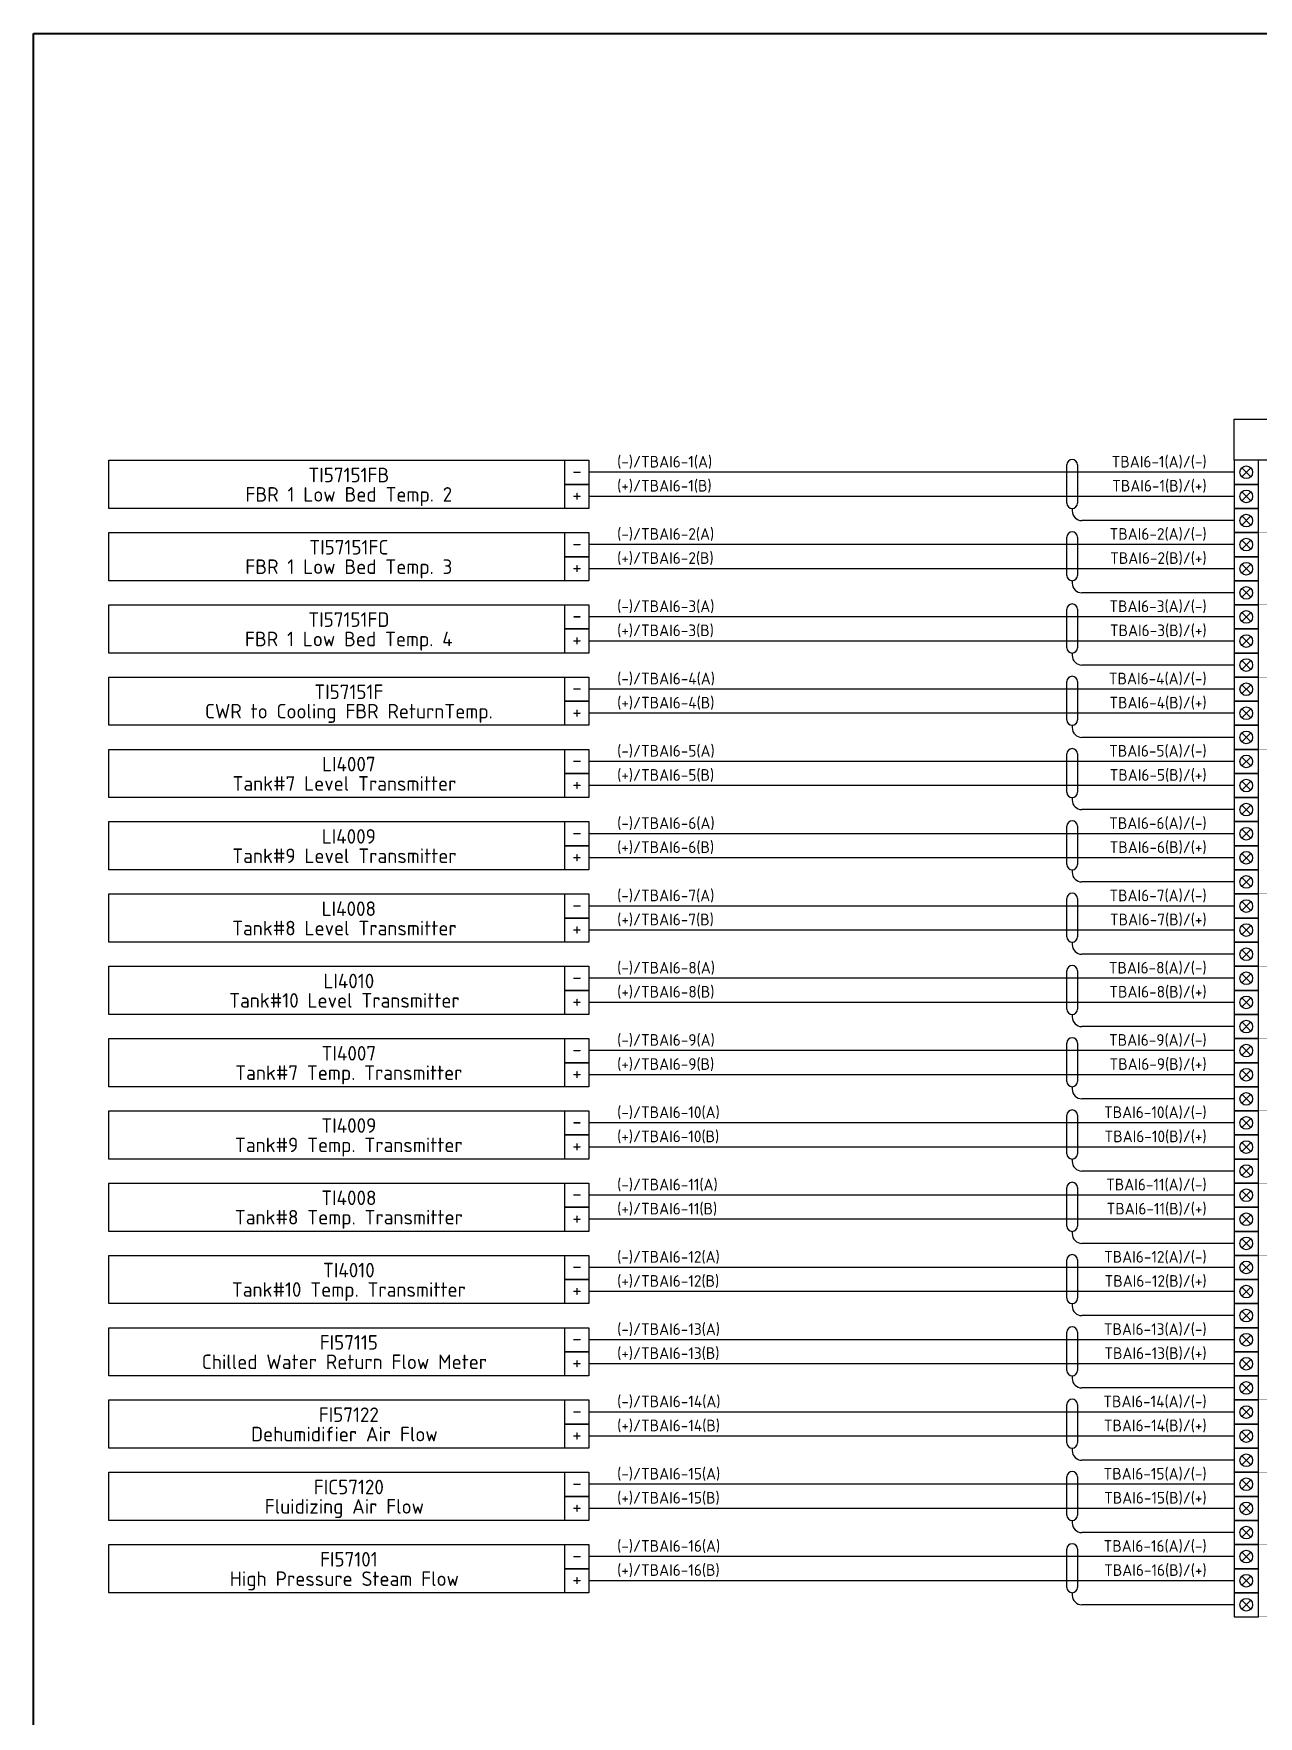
# Model space of a CAD drawing. Header units: inches. Extents: x 579627 to 667544, y 458630 to 507164.
# Drawn here: x 637044 to 638307, y 498140 to 499876 of the extents above; entities that cross this region are included whole.
import ezdxf
from ezdxf.enums import TextEntityAlignment as Align

# ---------------------------------------------------------------- set-up
doc = ezdxf.new("R2010")
doc.units = ezdxf.units.IN
doc.header["$MEASUREMENT"] = 0
doc.layers.add('HELPPOINT', color=7, linetype='Continuous')
doc.layers.add('power', color=7, linetype='Continuous')
doc.styles.add('HTX11', font='O8111901')
doc.styles.add('ISO3098B', font='ISO3098B.shx')

# ---------------------------------------------------------------- blocks, each defined once
blk = doc.blocks.new('TPA')
at = {"layer": 'HELPPOINT', "color": 4, "lineweight": 35}
for p, q in [((562706.8, 501946.4), (562706.8, 505019.3)), ((562706.8, 505019.3), (567131, 505019.3)), ((562706.8, 501946.4), (562706.8, 505019.3)), ((562706.8, 505019.3), (567131, 505019.3))]:
    blk.add_line(p, q, dxfattribs=at)
at = {"style": 'HTX11'}
for tag, p in [('A', (566704.3, 502037.1)), ('B', (567038.2, 501963.3))]:
    blk.add_attdef(tag, text='', height=16.8, dxfattribs=at).set_placement(p, align=Align.MIDDLE_CENTER)

msp = doc.modelspace()

# ---------------------------------------------------------------- linework, layer by layer
at = {"color": 4}
for p, q in [((638282.4, 499423.8), (637616.4, 499423.8)), ((638282.4, 499349.2), (637616.4, 499349.2)), ((638282.4, 499274.6), (637616.4, 499274.6)), ((638282.4, 499200), (637616.4, 499200)), ((638282.4, 499125.4), (637616.4, 499125.4)), ((638282.4, 499050.8), (637616.4, 499050.8)), ((638282.4, 498976.2), (637616.4, 498976.2)), ((638282.4, 498901.7), (637616.4, 498901.7)), ((638282.4, 498827.1), (637616.4, 498827.1)), ((638282.4, 498752.5), (637616.4, 498752.5)), ((638282.4, 498677.9), (637616.4, 498677.9)), ((638282.4, 498603.3), (637616.4, 498603.3)), ((638282.4, 498528.7), (637616.4, 498528.7)), ((638282.4, 498454.1), (637616.4, 498454.1)), ((638282.4, 498379.6), (637616.4, 498379.6)), ((638282.4, 498305), (637616.4, 498305))]:
    msp.add_line(p, q, dxfattribs=at)
at = {"color": 1}
for p, q in [((638299.5, 499428.4), (638290.3, 499419.1)), ((638290.3, 499428.4), (638299.5, 499419.1)), ((638299.5, 499353.8), (638290.3, 499344.5)), ((638290.3, 499353.8), (638299.5, 499344.5)), ((638299.5, 499279.2), (638290.3, 499270)), ((638290.3, 499279.2), (638299.5, 499270)), ((638299.5, 499204.6), (638290.3, 499195.4)), ((638290.3, 499204.6), (638299.5, 499195.4)), ((638299.5, 499130), (638290.3, 499120.8)), ((638290.3, 499130), (638299.5, 499120.8)), ((638299.5, 499055.5), (638290.3, 499046.2)), ((638290.3, 499055.5), (638299.5, 499046.2)), ((638299.5, 498980.9), (638290.3, 498971.6)), ((638290.3, 498980.9), (638299.5, 498971.6)), ((638299.5, 498906.3), (638290.3, 498897)), ((638290.3, 498906.3), (638299.5, 498897)), ((638299.5, 498831.7), (638290.3, 498822.4)), ((638290.3, 498831.7), (638299.5, 498822.4)), ((638299.5, 498757.1), (638290.3, 498747.9)), ((638290.3, 498757.1), (638299.5, 498747.9)), ((638299.5, 498682.5), (638290.3, 498673.3)), ((638290.3, 498682.5), (638299.5, 498673.3)), ((638299.5, 498607.9), (638290.3, 498598.7)), ((638290.3, 498607.9), (638299.5, 498598.7)), ((638299.5, 498533.4), (638290.3, 498524.1)), ((638290.3, 498533.4), (638299.5, 498524.1)), ((638299.5, 498458.8), (638290.3, 498449.5)), ((638290.3, 498458.8), (638299.5, 498449.5)), ((638299.5, 498384.2), (638290.3, 498374.9)), ((638290.3, 498384.2), (638299.5, 498374.9)), ((638299.5, 498309.6), (638290.3, 498300.4)), ((638290.3, 498309.6), (638299.5, 498300.4))]:
    msp.add_line(p, q, dxfattribs=at)
at = {"color": 0}
for p, q in [((638299.5, 499403.5), (638290.3, 499394.3)), ((638290.3, 499403.5), (638299.5, 499394.3)), ((638282.4, 499398.9), (637616.4, 499398.9)), ((638282.4, 499324.3), (637616.4, 499324.3)), ((638299.5, 499328.9), (638290.3, 499319.7)), ((638290.3, 499328.9), (638299.5, 499319.7)), ((638282.4, 499249.7), (637616.4, 499249.7)), ((638299.5, 499254.3), (638290.3, 499245.1)), ((638290.3, 499254.3), (638299.5, 499245.1)), ((638299.5, 499179.8), (638290.3, 499170.5)), ((638290.3, 499179.8), (638299.5, 499170.5)), ((638282.4, 499175.1), (637616.4, 499175.1)), ((638282.4, 499100.6), (637616.4, 499100.6)), ((638299.5, 499105.2), (638290.3, 499095.9)), ((638290.3, 499105.2), (638299.5, 499095.9)), ((638282.4, 499026), (637616.4, 499026)), ((638299.5, 499030.6), (638290.3, 499021.3)), ((638290.3, 499030.6), (638299.5, 499021.3)), ((638282.4, 498951.4), (637616.4, 498951.4)), ((638299.5, 498956), (638290.3, 498946.8)), ((638290.3, 498956), (638299.5, 498946.8)), ((638282.4, 498876.8), (637616.4, 498876.8)), ((638299.5, 498881.4), (638290.3, 498872.2)), ((638290.3, 498881.4), (638299.5, 498872.2)), ((638282.4, 498802.2), (637616.4, 498802.2)), ((638299.5, 498806.8), (638290.3, 498797.6)), ((638290.3, 498806.8), (638299.5, 498797.6)), ((638282.4, 498727.6), (637616.4, 498727.6)), ((638299.5, 498732.3), (638290.3, 498723)), ((638290.3, 498732.3), (638299.5, 498723)), ((638299.5, 498657.7), (638290.3, 498648.4)), ((638290.3, 498657.7), (638299.5, 498648.4)), ((638282.4, 498653), (637616.4, 498653)), ((638282.4, 498578.5), (637616.4, 498578.5)), ((638299.5, 498583.1), (638290.3, 498573.8)), ((638290.3, 498583.1), (638299.5, 498573.8)), ((638282.4, 498503.9), (637616.4, 498503.9)), ((638299.5, 498508.5), (638290.3, 498499.2)), ((638290.3, 498508.5), (638299.5, 498499.2)), ((638299.5, 498433.9), (638290.3, 498424.7)), ((638290.3, 498433.9), (638299.5, 498424.7)), ((638282.4, 498429.3), (637616.4, 498429.3)), ((638282.4, 498354.7), (637616.4, 498354.7)), ((638299.5, 498359.3), (638290.3, 498350.1)), ((638290.3, 498359.3), (638299.5, 498350.1)), ((638282.4, 498280.1), (637616.4, 498280.1)), ((638299.5, 498284.7), (638290.3, 498275.5)), ((638290.3, 498284.7), (638299.5, 498275.5))]:
    msp.add_line(p, q, dxfattribs=at)
at = {"color": 3}
for p, q in [((638115.2, 499386.5), (638115.2, 499384)), ((638282.4, 499374), (638125.2, 499374)), ((638299.5, 499378.7), (638290.3, 499369.4)), ((638290.3, 499378.7), (638299.5, 499369.4)), ((638115.2, 499311.9), (638115.2, 499309.4)), ((638282.4, 499299.4), (638125.2, 499299.4)), ((638299.5, 499304.1), (638290.3, 499294.8)), ((638290.3, 499304.1), (638299.5, 499294.8)), ((638115.2, 499237.3), (638115.2, 499234.9)), ((638299.5, 499229.5), (638290.3, 499220.2)), ((638290.3, 499229.5), (638299.5, 499220.2)), ((638282.4, 499224.9), (638125.2, 499224.9)), ((638115.2, 499162.7), (638115.2, 499160.3)), ((638282.4, 499150.3), (638125.2, 499150.3)), ((638299.5, 499154.9), (638290.3, 499145.7)), ((638290.3, 499154.9), (638299.5, 499145.7)), ((638115.2, 499088.1), (638115.2, 499085.7)), ((638282.4, 499075.7), (638125.2, 499075.7)), ((638299.5, 499080.3), (638290.3, 499071.1)), ((638290.3, 499080.3), (638299.5, 499071.1)), ((638115.2, 499013.6), (638115.2, 499011.1)), ((638299.5, 499005.7), (638290.3, 498996.5)), ((638290.3, 499005.7), (638299.5, 498996.5)), ((638282.4, 499001.1), (638125.2, 499001.1)), ((638115.2, 498939), (638115.2, 498936.5)), ((638282.4, 498926.5), (638125.2, 498926.5)), ((638299.5, 498931.1), (638290.3, 498921.9)), ((638290.3, 498931.1), (638299.5, 498921.9)), ((638115.2, 498864.4), (638115.2, 498861.9)), ((638282.4, 498851.9), (638125.2, 498851.9)), ((638299.5, 498856.6), (638290.3, 498847.3)), ((638290.3, 498856.6), (638299.5, 498847.3)), ((638115.2, 498789.8), (638115.2, 498787.3)), ((638299.5, 498782), (638290.3, 498772.7)), ((638290.3, 498782), (638299.5, 498772.7)), ((638282.4, 498777.3), (638125.2, 498777.3)), ((638115.2, 498715.2), (638115.2, 498712.8)), ((638282.4, 498702.8), (638125.2, 498702.8)), ((638299.5, 498707.4), (638290.3, 498698.1)), ((638290.3, 498707.4), (638299.5, 498698.1)), ((638115.2, 498640.6), (638115.2, 498638.2)), ((638282.4, 498628.2), (638125.2, 498628.2)), ((638299.5, 498632.8), (638290.3, 498623.6)), ((638290.3, 498632.8), (638299.5, 498623.6)), ((638115.2, 498566), (638115.2, 498563.6)), ((638282.4, 498553.6), (638125.2, 498553.6)), ((638299.5, 498558.2), (638290.3, 498549)), ((638290.3, 498558.2), (638299.5, 498549)), ((638115.2, 498491.5), (638115.2, 498489)), ((638299.5, 498483.6), (638290.3, 498474.4)), ((638290.3, 498483.6), (638299.5, 498474.4)), ((638282.4, 498479), (638125.2, 498479)), ((638115.2, 498416.9), (638115.2, 498414.4)), ((638282.4, 498404.4), (638125.2, 498404.4)), ((638299.5, 498409), (638290.3, 498399.8)), ((638290.3, 498409), (638299.5, 498399.8)), ((638115.2, 498342.3), (638115.2, 498339.8)), ((638282.4, 498329.8), (638125.2, 498329.8)), ((638299.5, 498334.5), (638290.3, 498325.2)), ((638290.3, 498334.5), (638299.5, 498325.2)), ((638115.2, 498267.7), (638115.2, 498265.3)), ((638299.5, 498259.9), (638290.3, 498250.6)), ((638290.3, 498259.9), (638299.5, 498250.6)), ((638282.4, 498255.3), (638125.2, 498255.3))]:
    msp.add_line(p, q, dxfattribs=at)
at = {"color": 4}
msp.add_lwpolyline([(638282.4, 499478.7), (638463.8, 499478.7), (638463.8, 499436.2), (638282.4, 499436.2)], close=True, dxfattribs=at)
at = {"color": 2}
for points in [[(637121.1, 499436.2), (637616.4, 499436.2), (637616.4, 499386.5), (637121.1, 499386.5)], [(637121.1, 499361.6), (637616.4, 499361.6), (637616.4, 499311.9), (637121.1, 499311.9)], [(637121.1, 499287), (637616.4, 499287), (637616.4, 499237.3), (637121.1, 499237.3)], [(637121.1, 499212.4), (637616.4, 499212.4), (637616.4, 499162.7), (637121.1, 499162.7)], [(637121.1, 499137.8), (637616.4, 499137.8), (637616.4, 499088.1), (637121.1, 499088.1)], [(637121.1, 499063.3), (637616.4, 499063.3), (637616.4, 499013.5), (637121.1, 499013.5)], [(637121.1, 498988.7), (637616.4, 498988.7), (637616.4, 498939), (637121.1, 498939)], [(637121.1, 498914.1), (637616.4, 498914.1), (637616.4, 498864.4), (637121.1, 498864.4)], [(637121.1, 498839.5), (637616.4, 498839.5), (637616.4, 498789.8), (637121.1, 498789.8)], [(637121.1, 498764.9), (637616.4, 498764.9), (637616.4, 498715.2), (637121.1, 498715.2)], [(637121.1, 498690.3), (637616.4, 498690.3), (637616.4, 498640.6), (637121.1, 498640.6)], [(637121.1, 498615.7), (637616.4, 498615.7), (637616.4, 498566), (637121.1, 498566)], [(637121.1, 498541.2), (637616.4, 498541.2), (637616.4, 498491.4), (637121.1, 498491.4)], [(637121.1, 498466.6), (637616.4, 498466.6), (637616.4, 498416.9), (637121.1, 498416.9)], [(637121.1, 498392), (637616.4, 498392), (637616.4, 498342.3), (637121.1, 498342.3)], [(637121.1, 498317.4), (637616.4, 498317.4), (637616.4, 498267.7), (637121.1, 498267.7)]]:
    msp.add_lwpolyline(points, close=True, dxfattribs=at)
at = {"color": 0}
for points in [[(637591.6, 499436.2), (637616.4, 499436.2), (637616.4, 499411.3), (637591.6, 499411.3)], [(637591.6, 499411.3), (637616.4, 499411.3), (637616.4, 499386.5), (637591.6, 499386.5)], [(638307.3, 499411.3), (638282.4, 499411.3), (638282.4, 499386.5), (638307.3, 499386.5)], [(637591.6, 499361.6), (637616.4, 499361.6), (637616.4, 499336.7), (637591.6, 499336.7)], [(637591.6, 499336.7), (637616.4, 499336.7), (637616.4, 499311.9), (637591.6, 499311.9)], [(638307.3, 499336.7), (638282.4, 499336.7), (638282.4, 499311.9), (638307.3, 499311.9)], [(637591.6, 499287), (637616.4, 499287), (637616.4, 499262.2), (637591.6, 499262.2)], [(637591.6, 499262.2), (637616.4, 499262.2), (637616.4, 499237.3), (637591.6, 499237.3)], [(638307.3, 499262.2), (638282.4, 499262.2), (638282.4, 499237.3), (638307.3, 499237.3)], [(637591.6, 499212.4), (637616.4, 499212.4), (637616.4, 499187.6), (637591.6, 499187.6)], [(637591.6, 499187.6), (637616.4, 499187.6), (637616.4, 499162.7), (637591.6, 499162.7)], [(638307.3, 499187.6), (638282.4, 499187.6), (638282.4, 499162.7), (638307.3, 499162.7)], [(637591.6, 499137.8), (637616.4, 499137.8), (637616.4, 499113), (637591.6, 499113)], [(637591.6, 499113), (637616.4, 499113), (637616.4, 499088.1), (637591.6, 499088.1)], [(638307.3, 499113), (638282.4, 499113), (638282.4, 499088.1), (638307.3, 499088.1)], [(637591.6, 499063.3), (637616.4, 499063.3), (637616.4, 499038.4), (637591.6, 499038.4)], [(637591.6, 499038.4), (637616.4, 499038.4), (637616.4, 499013.5), (637591.6, 499013.5)], [(638307.3, 499038.4), (638282.4, 499038.4), (638282.4, 499013.5), (638307.3, 499013.5)], [(637591.6, 498988.7), (637616.4, 498988.7), (637616.4, 498963.8), (637591.6, 498963.8)], [(637591.6, 498963.8), (637616.4, 498963.8), (637616.4, 498939), (637591.6, 498939)], [(638307.3, 498963.8), (638282.4, 498963.8), (638282.4, 498939), (638307.3, 498939)], [(637591.6, 498914.1), (637616.4, 498914.1), (637616.4, 498889.2), (637591.6, 498889.2)], [(637591.6, 498889.2), (637616.4, 498889.2), (637616.4, 498864.4), (637591.6, 498864.4)], [(638307.3, 498889.2), (638282.4, 498889.2), (638282.4, 498864.4), (638307.3, 498864.4)], [(637591.6, 498839.5), (637616.4, 498839.5), (637616.4, 498814.6), (637591.6, 498814.6)], [(637591.6, 498814.6), (637616.4, 498814.6), (637616.4, 498789.8), (637591.6, 498789.8)], [(638307.3, 498814.6), (638282.4, 498814.6), (638282.4, 498789.8), (638307.3, 498789.8)], [(637591.6, 498764.9), (637616.4, 498764.9), (637616.4, 498740.1), (637591.6, 498740.1)], [(637591.6, 498740.1), (637616.4, 498740.1), (637616.4, 498715.2), (637591.6, 498715.2)], [(638307.3, 498740.1), (638282.4, 498740.1), (638282.4, 498715.2), (638307.3, 498715.2)], [(637591.6, 498690.3), (637616.4, 498690.3), (637616.4, 498665.5), (637591.6, 498665.5)], [(637591.6, 498665.5), (637616.4, 498665.5), (637616.4, 498640.6), (637591.6, 498640.6)], [(638307.3, 498665.5), (638282.4, 498665.5), (638282.4, 498640.6), (638307.3, 498640.6)], [(637591.6, 498615.7), (637616.4, 498615.7), (637616.4, 498590.9), (637591.6, 498590.9)], [(637591.6, 498590.9), (637616.4, 498590.9), (637616.4, 498566), (637591.6, 498566)], [(638307.3, 498590.9), (638282.4, 498590.9), (638282.4, 498566), (638307.3, 498566)], [(637591.6, 498541.2), (637616.4, 498541.2), (637616.4, 498516.3), (637591.6, 498516.3)], [(637591.6, 498516.3), (637616.4, 498516.3), (637616.4, 498491.4), (637591.6, 498491.4)], [(638307.3, 498516.3), (638282.4, 498516.3), (638282.4, 498491.4), (638307.3, 498491.4)], [(637591.6, 498466.6), (637616.4, 498466.6), (637616.4, 498441.7), (637591.6, 498441.7)], [(637591.6, 498441.7), (637616.4, 498441.7), (637616.4, 498416.9), (637591.6, 498416.9)], [(638307.3, 498441.7), (638282.4, 498441.7), (638282.4, 498416.9), (638307.3, 498416.9)], [(637591.6, 498392), (637616.4, 498392), (637616.4, 498367.1), (637591.6, 498367.1)], [(637591.6, 498367.1), (637616.4, 498367.1), (637616.4, 498342.3), (637591.6, 498342.3)], [(638307.3, 498367.1), (638282.4, 498367.1), (638282.4, 498342.3), (638307.3, 498342.3)], [(637591.6, 498317.4), (637616.4, 498317.4), (637616.4, 498292.5), (637591.6, 498292.5)], [(637591.6, 498292.5), (637616.4, 498292.5), (637616.4, 498267.7), (637591.6, 498267.7)], [(638307.3, 498292.5), (638282.4, 498292.5), (638282.4, 498267.7), (638307.3, 498267.7)]]:
    msp.add_lwpolyline(points, close=True, dxfattribs=at)
at = {"color": 3}
for points in [[(638109.7, 499392), (638109.7, 499392), (638109.7, 499431.5)], [(638120.7, 499431.5), (638120.7, 499392)], [(638109.7, 499317.4), (638109.7, 499317.4), (638109.7, 499356.9)], [(638120.7, 499356.9), (638120.7, 499317.4)], [(638109.7, 499242.8), (638109.7, 499242.8), (638109.7, 499282.4)], [(638120.7, 499282.4), (638120.7, 499242.8)], [(638109.7, 499168.2), (638109.7, 499168.2), (638109.7, 499207.8)], [(638120.7, 499207.8), (638120.7, 499168.2)], [(638109.7, 499093.6), (638109.7, 499093.6), (638109.7, 499133.2)], [(638120.7, 499133.2), (638120.7, 499093.6)], [(638109.7, 499019.1), (638109.7, 499019.1), (638109.7, 499058.6)], [(638120.7, 499058.6), (638120.7, 499019.1)], [(638109.7, 498944.5), (638109.7, 498944.5), (638109.7, 498984)], [(638120.7, 498984), (638120.7, 498944.5)], [(638109.7, 498869.9), (638109.7, 498869.9), (638109.7, 498909.4)], [(638120.7, 498909.4), (638120.7, 498869.9)], [(638109.7, 498795.3), (638109.7, 498795.3), (638109.7, 498834.9)], [(638120.7, 498834.9), (638120.7, 498795.3)], [(638109.7, 498720.7), (638109.7, 498720.7), (638109.7, 498760.3)], [(638120.7, 498760.3), (638120.7, 498720.7)], [(638109.7, 498646.1), (638109.7, 498646.1), (638109.7, 498685.7)], [(638120.7, 498685.7), (638120.7, 498646.1)], [(638109.7, 498571.5), (638109.7, 498571.5), (638109.7, 498611.1)], [(638120.7, 498611.1), (638120.7, 498571.5)], [(638109.7, 498497), (638109.7, 498497), (638109.7, 498536.5)], [(638120.7, 498536.5), (638120.7, 498497)], [(638109.7, 498422.4), (638109.7, 498422.4), (638109.7, 498461.9)], [(638120.7, 498461.9), (638120.7, 498422.4)], [(638109.7, 498347.8), (638109.7, 498347.8), (638109.7, 498387.3)], [(638120.7, 498387.3), (638120.7, 498347.8)], [(638109.7, 498273.2), (638109.7, 498273.2), (638109.7, 498312.8)], [(638120.7, 498312.8), (638120.7, 498273.2)]]:
    msp.add_lwpolyline(points, dxfattribs=at)
at = {"color": 0, "const_width": 0.3}
for points in [[(638282.4, 499436.2), (638463.8, 499436.2), (638463.8, 499361.6), (638282.4, 499361.6), (638282.4, 499436.2)], [(638282.4, 499361.6), (638463.8, 499361.6), (638463.8, 499287), (638282.4, 499287), (638282.4, 499361.6)], [(638282.4, 499287), (638463.8, 499287), (638463.8, 499212.4), (638282.4, 499212.4), (638282.4, 499287)], [(638282.4, 499212.4), (638463.8, 499212.4), (638463.8, 499137.8), (638282.4, 499137.8), (638282.4, 499212.4)], [(638282.4, 499137.8), (638463.8, 499137.8), (638463.8, 499063.3), (638282.4, 499063.3), (638282.4, 499137.8)], [(638282.4, 499063.3), (638463.8, 499063.3), (638463.8, 498988.7), (638282.4, 498988.7), (638282.4, 499063.3)], [(638282.4, 498988.7), (638463.8, 498988.7), (638463.8, 498914.1), (638282.4, 498914.1), (638282.4, 498988.7)], [(638282.4, 498914.1), (638463.8, 498914.1), (638463.8, 498839.5), (638282.4, 498839.5), (638282.4, 498914.1)], [(638282.4, 498839.5), (638463.8, 498839.5), (638463.8, 498764.9), (638282.4, 498764.9), (638282.4, 498839.5)], [(638282.4, 498764.9), (638463.8, 498764.9), (638463.8, 498690.3), (638282.4, 498690.3), (638282.4, 498764.9)], [(638282.4, 498690.3), (638463.8, 498690.3), (638463.8, 498615.7), (638282.4, 498615.7), (638282.4, 498690.3)], [(638282.4, 498615.7), (638463.8, 498615.7), (638463.8, 498541.2), (638282.4, 498541.2), (638282.4, 498615.7)], [(638282.4, 498541.2), (638463.8, 498541.2), (638463.8, 498466.6), (638282.4, 498466.6), (638282.4, 498541.2)], [(638282.4, 498466.6), (638463.8, 498466.6), (638463.8, 498392), (638282.4, 498392), (638282.4, 498466.6)], [(638282.4, 498392), (638463.8, 498392), (638463.8, 498317.4), (638282.4, 498317.4), (638282.4, 498392)], [(638282.4, 498317.4), (638463.8, 498317.4), (638463.8, 498242.8), (638282.4, 498242.8), (638282.4, 498317.4)]]:
    msp.add_lwpolyline(points, dxfattribs=at)
at = {"color": 1}
for points in [[(638307.3, 499436.2), (638282.4, 499436.2), (638282.4, 499411.3), (638307.3, 499411.3)], [(638307.3, 499361.6), (638282.4, 499361.6), (638282.4, 499336.7), (638307.3, 499336.7)], [(638307.3, 499287), (638282.4, 499287), (638282.4, 499262.2), (638307.3, 499262.2)], [(638307.3, 499212.4), (638282.4, 499212.4), (638282.4, 499187.6), (638307.3, 499187.6)], [(638307.3, 499137.8), (638282.4, 499137.8), (638282.4, 499113), (638307.3, 499113)], [(638307.3, 499063.3), (638282.4, 499063.3), (638282.4, 499038.4), (638307.3, 499038.4)], [(638307.3, 498988.7), (638282.4, 498988.7), (638282.4, 498963.8), (638307.3, 498963.8)], [(638307.3, 498914.1), (638282.4, 498914.1), (638282.4, 498889.2), (638307.3, 498889.2)], [(638307.3, 498839.5), (638282.4, 498839.5), (638282.4, 498814.6), (638307.3, 498814.6)], [(638307.3, 498764.9), (638282.4, 498764.9), (638282.4, 498740.1), (638307.3, 498740.1)], [(638307.3, 498690.3), (638282.4, 498690.3), (638282.4, 498665.5), (638307.3, 498665.5)], [(638307.3, 498615.7), (638282.4, 498615.7), (638282.4, 498590.9), (638307.3, 498590.9)], [(638307.3, 498541.2), (638282.4, 498541.2), (638282.4, 498516.3), (638307.3, 498516.3)], [(638307.3, 498466.6), (638282.4, 498466.6), (638282.4, 498441.7), (638307.3, 498441.7)], [(638307.3, 498392), (638282.4, 498392), (638282.4, 498367.1), (638307.3, 498367.1)], [(638307.3, 498317.4), (638282.4, 498317.4), (638282.4, 498292.5), (638307.3, 498292.5)]]:
    msp.add_lwpolyline(points, close=True, dxfattribs=at)
at = {"color": 3}
for points in [[(638307.3, 499386.5), (638282.4, 499386.5), (638282.4, 499361.6), (638307.3, 499361.6)], [(638307.3, 499311.9), (638282.4, 499311.9), (638282.4, 499287), (638307.3, 499287)], [(638307.3, 499237.3), (638282.4, 499237.3), (638282.4, 499212.4), (638307.3, 499212.4)], [(638307.3, 499162.7), (638282.4, 499162.7), (638282.4, 499137.8), (638307.3, 499137.8)], [(638307.3, 499088.1), (638282.4, 499088.1), (638282.4, 499063.3), (638307.3, 499063.3)], [(638307.3, 499013.5), (638282.4, 499013.5), (638282.4, 498988.7), (638307.3, 498988.7)], [(638307.3, 498939), (638282.4, 498939), (638282.4, 498914.1), (638307.3, 498914.1)], [(638307.3, 498864.4), (638282.4, 498864.4), (638282.4, 498839.5), (638307.3, 498839.5)], [(638307.3, 498789.8), (638282.4, 498789.8), (638282.4, 498764.9), (638307.3, 498764.9)], [(638307.3, 498715.2), (638282.4, 498715.2), (638282.4, 498690.3), (638307.3, 498690.3)], [(638307.3, 498640.6), (638282.4, 498640.6), (638282.4, 498615.7), (638307.3, 498615.7)], [(638307.3, 498566), (638282.4, 498566), (638282.4, 498541.2), (638307.3, 498541.2)], [(638307.3, 498491.4), (638282.4, 498491.4), (638282.4, 498466.6), (638307.3, 498466.6)], [(638307.3, 498416.9), (638282.4, 498416.9), (638282.4, 498392), (638307.3, 498392)], [(638307.3, 498342.3), (638282.4, 498342.3), (638282.4, 498317.4), (638307.3, 498317.4)], [(638307.3, 498267.7), (638282.4, 498267.7), (638282.4, 498242.8), (638307.3, 498242.8)]]:
    msp.add_lwpolyline(points, close=True, dxfattribs=at)
at = {"color": 1}
for centre in [(638294.9, 499423.8), (638294.9, 499349.2), (638294.9, 499274.6), (638294.9, 499200), (638294.9, 499125.4), (638294.9, 499050.8), (638294.9, 498976.2), (638294.9, 498901.7), (638294.9, 498827.1), (638294.9, 498752.5), (638294.9, 498677.9), (638294.9, 498603.3), (638294.9, 498528.7), (638294.9, 498454.1), (638294.9, 498379.6), (638294.9, 498305)]:
    msp.add_circle(centre, 6.54, dxfattribs=at)
at = {"color": 0}
for centre in [(638294.9, 499398.9), (638294.9, 499324.3), (638294.9, 499249.7), (638294.9, 499175.1), (638294.9, 499100.6), (638294.9, 499026), (638294.9, 498951.4), (638294.9, 498876.8), (638294.9, 498802.2), (638294.9, 498727.6), (638294.9, 498653), (638294.9, 498578.5), (638294.9, 498503.9), (638294.9, 498429.3), (638294.9, 498354.7), (638294.9, 498280.1)]:
    msp.add_circle(centre, 6.54, dxfattribs=at)
at = {"color": 3}
for centre in [(638294.9, 499374), (638294.9, 499299.4), (638294.9, 499224.9), (638294.9, 499150.3), (638294.9, 499075.7), (638294.9, 499001.1), (638294.9, 498926.5), (638294.9, 498851.9), (638294.9, 498777.3), (638294.9, 498702.8), (638294.9, 498628.2), (638294.9, 498553.6), (638294.9, 498479), (638294.9, 498404.4), (638294.9, 498329.8), (638294.9, 498255.3)]:
    msp.add_circle(centre, 6.54, dxfattribs=at)
for centre, radius, start, end in [((638115.2, 499431.5), 5.5, 0, 180), ((638115.2, 499392), 5.5, 180, 0), ((638125.2, 499384), 10, 180, 270), ((638115.2, 499356.9), 5.5, 0, 180), ((638115.2, 499317.4), 5.5, 180, 0), ((638125.2, 499309.4), 10, 180, 270), ((638115.2, 499282.4), 5.5, 0, 180), ((638115.2, 499242.8), 5.5, 180, 0), ((638125.2, 499234.9), 10, 180, 270), ((638115.2, 499207.8), 5.5, 0, 180), ((638115.2, 499168.2), 5.5, 180, 0), ((638125.2, 499160.3), 10, 180, 270), ((638115.2, 499133.2), 5.5, 0, 180), ((638115.2, 499093.6), 5.5, 180, 0), ((638125.2, 499085.7), 10, 180, 270), ((638115.2, 499058.6), 5.5, 0, 180), ((638115.2, 499019.1), 5.5, 180, 0), ((638125.2, 499011.1), 10, 180, 270), ((638115.2, 498984), 5.5, 0, 180), ((638115.2, 498944.5), 5.5, 180, 0), ((638125.2, 498936.5), 10, 180, 270), ((638115.2, 498909.4), 5.5, 0, 180), ((638115.2, 498869.9), 5.5, 180, 0), ((638125.2, 498861.9), 10, 180, 270), ((638115.2, 498834.9), 5.5, 0, 180), ((638115.2, 498795.3), 5.5, 180, 0), ((638125.2, 498787.3), 10, 180, 270), ((638115.2, 498760.3), 5.5, 0, 180), ((638115.2, 498720.7), 5.5, 180, 0), ((638125.2, 498712.8), 10, 180, 270), ((638115.2, 498685.7), 5.5, 0, 180), ((638115.2, 498646.1), 5.5, 180, 0), ((638125.2, 498638.2), 10, 180, 270), ((638115.2, 498611.1), 5.5, 0, 180), ((638115.2, 498571.5), 5.5, 180, 0), ((638125.2, 498563.6), 10, 180, 270), ((638115.2, 498536.5), 5.5, 0, 180), ((638115.2, 498497), 5.5, 180, 0), ((638125.2, 498489), 10, 180, 270), ((638115.2, 498461.9), 5.5, 0, 180), ((638115.2, 498422.4), 5.5, 180, 0), ((638125.2, 498414.4), 10, 180, 270), ((638115.2, 498387.3), 5.5, 0, 180), ((638115.2, 498347.8), 5.5, 180, 0), ((638125.2, 498339.8), 10, 180, 270), ((638115.2, 498312.8), 5.5, 0, 180), ((638115.2, 498273.2), 5.5, 180, 0), ((638125.2, 498265.3), 10, 180, 270)]:
    msp.add_arc(centre, radius, start, end, dxfattribs=at)

# ---------------------------------------------------------------- block references
at = {"xscale": 0.8800000000046566, "yscale": 0.8800000000046566, "zscale": 0.8800000000000001}
msp.add_blockref('TPA', (141861.6, 55459.4), dxfattribs=at)

# ---------------------------------------------------------------- texts
at = {"color": 4, "style": 'ISO3098B'}
for s, p in [('(-)/TBAI6-1(A)', (637645.7, 499428.7)), ('(-)/TBAI6-2(A)', (637645.7, 499354.2)), ('(-)/TBAI6-3(A)', (637645.7, 499279.6)), ('(-)/TBAI6-4(A)', (637645.7, 499205)), ('(-)/TBAI6-5(A)', (637645.7, 499130.4)), ('(-)/TBAI6-6(A)', (637645.7, 499055.8)), ('(-)/TBAI6-7(A)', (637645.7, 498981.2)), ('(-)/TBAI6-8(A)', (637645.7, 498906.6)), ('(-)/TBAI6-9(A)', (637645.7, 498832.1)), ('(-)/TBAI6-10(A)', (637645.7, 498757.5)), ('(-)/TBAI6-11(A)', (637645.7, 498682.9)), ('(-)/TBAI6-12(A)', (637645.7, 498608.3)), ('(-)/TBAI6-13(A)', (637645.7, 498533.7)), ('(-)/TBAI6-14(A)', (637645.7, 498459.1)), ('(-)/TBAI6-15(A)', (637645.7, 498384.5)), ('(-)/TBAI6-16(A)', (637645.7, 498310))]:
    msp.add_text(s, height=12, dxfattribs=at).set_placement(p)
for s, p in [('TBAI6-1(A)/(-)', (638253.9, 499428.7)), ('TBAI6-2(A)/(-)', (638253.9, 499354.2)), ('TBAI6-3(A)/(-)', (638253.9, 499279.6)), ('TBAI6-4(A)/(-)', (638253.9, 499205)), ('TBAI6-5(A)/(-)', (638253.9, 499130.4)), ('TBAI6-6(A)/(-)', (638253.9, 499055.8)), ('TBAI6-7(A)/(-)', (638253.9, 498981.2)), ('TBAI6-8(A)/(-)', (638253.9, 498906.6)), ('TBAI6-9(A)/(-)', (638253.9, 498832.1)), ('TBAI6-10(A)/(-)', (638253.9, 498757.5)), ('TBAI6-11(A)/(-)', (638253.9, 498682.9)), ('TBAI6-12(A)/(-)', (638253.9, 498608.3)), ('TBAI6-13(A)/(-)', (638253.9, 498533.7)), ('TBAI6-14(A)/(-)', (638253.9, 498459.1)), ('TBAI6-15(A)/(-)', (638253.9, 498384.5)), ('TBAI6-16(A)/(-)', (638253.9, 498310))]:
    msp.add_text(s, height=12, dxfattribs=at).set_placement(p, align=Align.RIGHT)
for s, p in [('TI57151FB', (637368.8, 499421)), ('FBR 1 Low Bed Temp. 2', (637368.8, 499401)), ('TI57151FC', (637368.8, 499346.4)), ('FBR 1 Low Bed Temp. 3', (637368.8, 499326.4)), ('TI57151FD', (637368.8, 499271.8)), ('FBR 1 Low Bed Temp. 4', (637368.8, 499251.8)), ('TI57151F', (637368.8, 499197.3)), ('CWR to Cooling FBR ReturnTemp.', (637368.8, 499177.3)), ('LI4007', (637368.8, 499122.7)), ('Tank#7 Level Transmitter ', (637368.8, 499102.7)), ('LI4009', (637368.8, 499048.1)), ('Tank#9 Level Transmitter ', (637368.8, 499028.1)), ('LI4008', (637368.8, 498973.5)), ('Tank#8 Level Transmitter ', (637368.8, 498953.5)), ('LI4010', (637368.8, 498898.9)), ('Tank#10 Level Transmitter ', (637368.8, 498878.9)), ('TI4007', (637368.8, 498824.3)), ('Tank#7 Temp. Transmitter', (637368.8, 498804.3)), ('TI4009', (637368.8, 498749.8)), ('Tank#9 Temp. Transmitter', (637368.8, 498729.8)), ('TI4008', (637368.8, 498675.2)), ('Tank#8 Temp. Transmitter', (637368.8, 498655.2)), ('TI4010', (637368.8, 498600.6)), ('Tank#10 Temp. Transmitter', (637368.8, 498580.6)), ('FI57115', (637368.8, 498526)), ('Chilled Water Return Flow Meter ', (637368.8, 498506)), ('FI57122', (637368.8, 498451.4)), ('Dehumidifier Air Flow ', (637368.8, 498431.4)), ('FIC57120', (637368.8, 498376.8)), ('Fluidizing Air Flow ', (637368.8, 498356.8)), ('FI57101', (637368.8, 498302.2)), ('High Pressure Steam Flow ', (637368.8, 498282.2))]:
    msp.add_text(s, height=15, dxfattribs=at).set_placement(p, align=Align.MIDDLE_CENTER)
at = {"color": 0, "style": 'ISO3098B'}
for s, p in [('(+)/TBAI6-1(B)', (637645.7, 499403.9)), ('(+)/TBAI6-2(B)', (637645.7, 499329.3)), ('(+)/TBAI6-3(B)', (637645.7, 499254.7)), ('(+)/TBAI6-4(B)', (637645.7, 499180.1)), ('(+)/TBAI6-5(B)', (637645.7, 499105.5)), ('(+)/TBAI6-6(B)', (637645.7, 499031)), ('(+)/TBAI6-7(B)', (637645.7, 498956.4)), ('(+)/TBAI6-8(B)', (637645.7, 498881.8)), ('(+)/TBAI6-9(B)', (637645.7, 498807.2)), ('(+)/TBAI6-10(B)', (637645.7, 498732.6)), ('(+)/TBAI6-11(B)', (637645.7, 498658)), ('(+)/TBAI6-12(B)', (637645.7, 498583.4)), ('(+)/TBAI6-13(B)', (637645.7, 498508.9)), ('(+)/TBAI6-14(B)', (637645.7, 498434.3)), ('(+)/TBAI6-15(B)', (637645.7, 498359.7)), ('(+)/TBAI6-16(B)', (637645.7, 498285.1))]:
    msp.add_text(s, height=12, dxfattribs=at).set_placement(p)
for s, p in [('TBAI6-1(B)/(+)', (638253.9, 499403.9)), ('TBAI6-2(B)/(+)', (638253.9, 499329.3)), ('TBAI6-3(B)/(+)', (638253.9, 499254.7)), ('TBAI6-4(B)/(+)', (638253.9, 499180.1)), ('TBAI6-5(B)/(+)', (638253.9, 499105.5)), ('TBAI6-6(B)/(+)', (638253.9, 499031)), ('TBAI6-7(B)/(+)', (638253.9, 498956.4)), ('TBAI6-8(B)/(+)', (638253.9, 498881.8)), ('TBAI6-9(B)/(+)', (638253.9, 498807.2)), ('TBAI6-10(B)/(+)', (638253.9, 498732.6)), ('TBAI6-11(B)/(+)', (638253.9, 498658)), ('TBAI6-12(B)/(+)', (638253.9, 498583.4)), ('TBAI6-13(B)/(+)', (638253.9, 498508.9)), ('TBAI6-14(B)/(+)', (638253.9, 498434.3)), ('TBAI6-15(B)/(+)', (638253.9, 498359.7)), ('TBAI6-16(B)/(+)', (638253.9, 498285.1))]:
    msp.add_text(s, height=12, dxfattribs=at).set_placement(p, align=Align.RIGHT)
at = {"layer": 'power', "color": 0, "style": 'ISO3098B'}
for s, p in [('-', (637604.2, 499425.4)), ('+', (637604.2, 499400.6)), ('-', (637604.2, 499350.8)), ('+', (637604.2, 499326)), ('-', (637604.2, 499276.2)), ('+', (637604.2, 499251.4)), ('-', (637604.2, 499201.7)), ('+', (637604.2, 499176.8)), ('-', (637604.2, 499127.1)), ('+', (637604.2, 499102.3)), ('-', (637604.2, 499052.5)), ('+', (637604.2, 499027.7)), ('-', (637604.2, 498977.9)), ('+', (637604.2, 498953.1)), ('-', (637604.2, 498903.3)), ('+', (637604.2, 498878.5)), ('-', (637604.2, 498828.7)), ('+', (637604.2, 498803.9)), ('-', (637604.2, 498754.1)), ('+', (637604.2, 498729.3)), ('-', (637604.2, 498679.6)), ('+', (637604.2, 498654.7)), ('-', (637604.2, 498605)), ('+', (637604.2, 498580.2)), ('-', (637604.2, 498530.4)), ('+', (637604.2, 498505.6)), ('-', (637604.2, 498455.8)), ('+', (637604.2, 498431)), ('-', (637604.2, 498381.2)), ('+', (637604.2, 498356.4)), ('-', (637604.2, 498306.6)), ('+', (637604.2, 498281.8))]:
    msp.add_text(s, height=15, dxfattribs=at).set_placement(p, align=Align.MIDDLE_CENTER)

doc.saveas('drawing.dxf')
